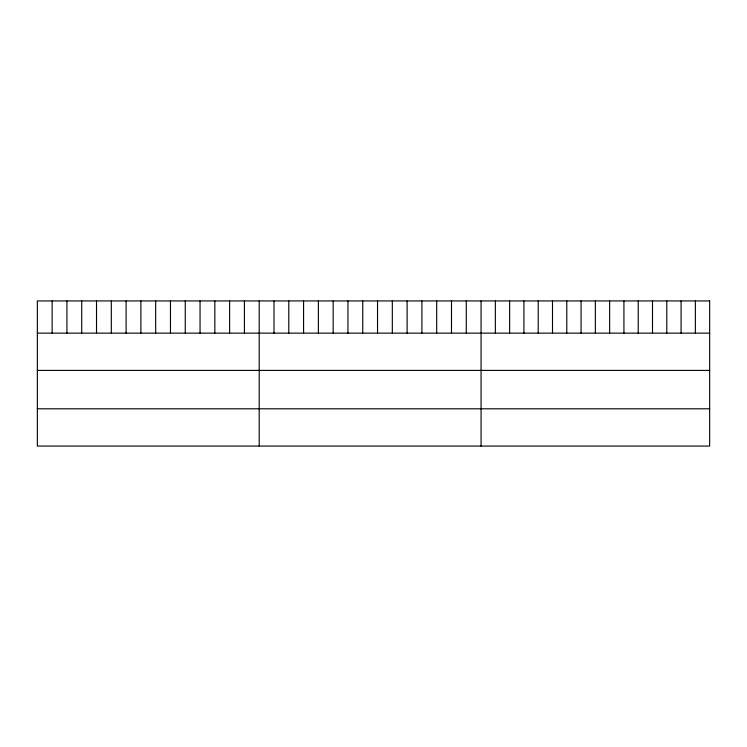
<?xml version="1.0" encoding="UTF-8"?>
<svg xmlns="http://www.w3.org/2000/svg" width="747" height="747" viewBox="0 0 747 747"><rect width="100%" height="100%" fill="white"/><g stroke="black" fill="none" stroke-linecap="round" stroke-linejoin="round"><path stroke-width="1.12" d="M37.35 333.134L709.65 333.134M37.35 370.4L709.65 370.4M37.35 408.796L709.65 408.796M695.364 300.938L695.364 333.134M681.077 300.938L681.077 333.134M666.791 300.938L666.791 333.134M652.504 300.938L652.504 333.134M638.218 300.938L638.218 333.134M623.932 300.938L623.932 333.134M609.645 300.938L609.645 333.134M595.359 300.938L595.359 333.134M581.073 300.938L581.073 333.134M566.786 300.938L566.786 333.134M552.5 300.938L552.5 333.134M538.213 300.938L538.213 333.134M523.927 300.938L523.927 333.134M509.641 300.938L509.641 333.134M495.354 300.938L495.354 333.134M481.068 300.938L481.068 446.062M466.277 300.938L466.277 333.134M451.487 300.938L451.487 333.134M436.696 300.938L436.696 333.134M421.906 300.938L421.906 333.134M407.115 300.938L407.115 333.134M392.324 300.938L392.324 333.134M377.534 300.938L377.534 333.134M362.743 300.938L362.743 333.134M347.953 300.938L347.953 333.134M333.162 300.938L333.162 333.134M318.371 300.938L318.371 333.134M303.581 300.938L303.581 333.134M288.79 300.938L288.79 333.134M274 300.938L274 333.134M259.209 300.938L259.209 446.062M244.418 300.938L244.418 333.134M229.628 300.938L229.628 333.134M214.837 300.938L214.837 333.134M200.047 300.938L200.047 333.134M185.256 300.938L185.256 333.134M170.465 300.938L170.465 333.134M155.675 300.938L155.675 333.134M140.884 300.938L140.884 333.134M126.094 300.938L126.094 333.134M111.303 300.938L111.303 333.134M96.512 300.938L96.512 333.134M81.722 300.938L81.722 333.134M66.931 300.938L66.931 333.134M52.141 300.938L52.141 333.134M709.65 300.938L37.35 300.938L37.35 446.062L709.65 446.062L709.65 300.938"/></g></svg>
